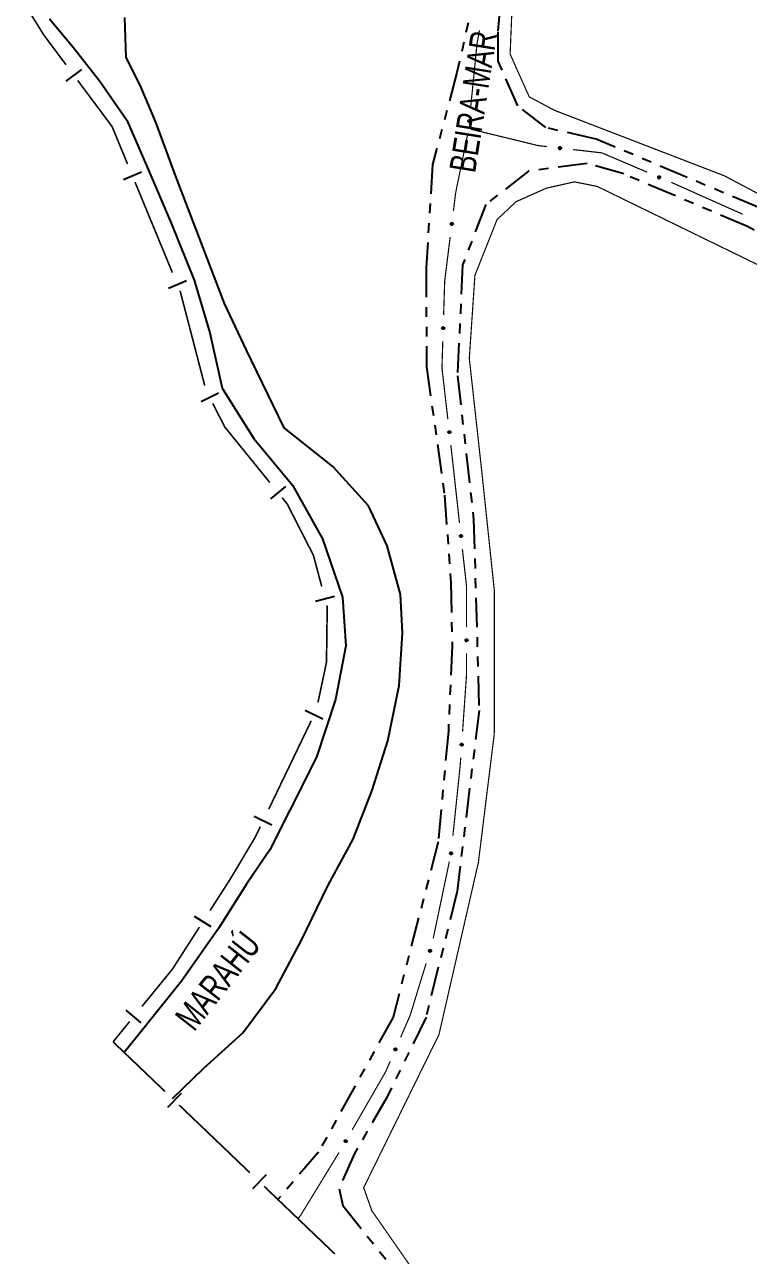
# Model space of a CAD drawing. Extents: x 210853 to 212686, y 4878863 to 4882037.
# Drawn here: x 211680.7 to 211791.6, y 4881638.9 to 4881827.3 of the extents above; entities that cross this region are included whole.
import ezdxf

# ---------------------------------------------------------------- set-up
doc = ezdxf.new("R2010")
doc.units = 0
doc.header["$LTSCALE"] = 1.5
doc.header["$MEASUREMENT"] = 0
for name, pattern in [('TRACO_00', [10, -10]), ('TRACO_12', [2.5, 2, -0.5]), ('TRACO_25', [8, 3, -1, 1, -1, 1, -1])]:
    doc.linetypes.add(name, pattern=pattern)
for name, color, linetype in [('HD-CURSO-PERENE', 170, 'CONTINUOUS'), ('HD-PRAIA', 251, 'CONTINUOUS'), ('HD-TXT-PRAIA', 7, 'CONTINUOUS'), ('LM-LIM-SETORES-BAIRROS', 250, 'CONTINUOUS'), ('RU-QUADRA', 210, 'CONTINUOUS'), ('SV-EIXO-ROD-ESTR', 7, 'CONTINUOUS'), ('SV-EIXO-RUA-N-PAV', 6, 'CONTINUOUS'), ('SV-EST-M-N-PAV', 20, 'CONTINUOUS'), ('SV-RUA-NAO-PAV', 7, 'CONTINUOUS'), ('SV-TXT-EST-M-N-PAV', 7, 'CONTINUOUS')]:
    doc.layers.add(name, color=color, linetype=linetype)
doc.styles.add('ARIAL', font='ARIAL.SHX')

msp = doc.modelspace()

# ---------------------------------------------------------------- linework, layer by layer
at = {"layer": 'HD-CURSO-PERENE', "linetype": 'Continuous'}
msp.add_polyline3d([(211684.503369, 4881828.164741, 2.207278), (211688.104686, 4881823.809372, 2.207278), (211692.211488, 4881818.592821, 2.207278), (211696.351283, 4881812.625815, 2.207278), (211699.486004, 4881805.332244, 2.207278), (211703.118852, 4881796.852787, 2.207278), (211706.671644, 4881788.150243, 2.207278), (211709.064185, 4881780.098889, 2.207278), (211710.946791, 4881771.609332, 2.207278), (211715.797143, 4881763.901817, 2.207278), (211721.734969, 4881756.744296, 2.207278), (211726.324127, 4881748.54293, 2.207278), (211729.396499, 4881739.601432, 2.207278), (211729.903027, 4881732.167825, 2.207278), (211728.291941, 4881723.957796, 2.207278), (211725.417339, 4881715.151804, 2.207278), (211721.332512, 4881706.998141, 2.207278), (211718.269741, 4881700.92036, 2.207278), (211714.65151, 4881695.704899, 2.207278), (211710.3718, 4881688.880153, 2.207278), (211704.740026, 4881680.861698, 2.207278), (211698.951456, 4881673.646501, 2.207278), (211695.944992, 4881669.925023, 2.207278)], dxfattribs=at)
at = {"layer": 'HD-PRAIA', "linetype": 'TRACO_00'}
for points in [[(211684.503369, 4881828.164741, 2.207278), (211688.104686, 4881823.809372, 2.207278), (211692.211488, 4881818.592821, 2.207278), (211696.351283, 4881812.625815, 2.207278), (211699.486004, 4881805.332244, 2.207278), (211703.118852, 4881796.852787, 2.207278), (211706.671644, 4881788.150243, 2.207278), (211709.064185, 4881780.098889, 2.207278), (211710.946791, 4881771.609332, 2.207278), (211715.797143, 4881763.901817, 2.207278), (211721.734969, 4881756.744296, 2.207278), (211726.324127, 4881748.54293, 2.207278), (211729.396499, 4881739.601432, 2.207278), (211729.903027, 4881732.167825, 2.207278), (211728.291941, 4881723.957796, 2.207278), (211725.417339, 4881715.151804, 2.207278), (211721.332512, 4881706.998141, 2.207278), (211718.269741, 4881700.92036, 2.207278), (211714.65151, 4881695.704899, 2.207278), (211710.3718, 4881688.880153, 2.207278), (211704.740026, 4881680.861698, 2.207278), (211698.951456, 4881673.646501, 2.207278), (211695.944992, 4881669.925023, 2.207278)], [(211703.322736, 4881662.8729, 3.577728), (211708.162537, 4881667.513961, 3.577728), (211714.1358, 4881672.950652, 3.577728), (211719.164563, 4881679.73334, 3.577728), (211723.081917, 4881687.116126, 3.577728), (211727.120166, 4881695.420791, 3.527893), (211731.031859, 4881702.553804, 3.527893), (211733.939286, 4881710.079654, 3.478059), (211736.324091, 4881717.652198, 3.478059), (211738.040787, 4881726.109722, 3.303638), (211738.572891, 4881734.144416, 3.154134), (211738.256717, 4881740.049288, 3.154134), (211736.225399, 4881747.492648, 3.079382), (211733.363353, 4881753.580481, 3.079382), (211727.899798, 4881759.60264, 3.079382), (211720.42223, 4881765.549517, 3.079382), (211714.67675, 4881777.436716, 3.079382), (211711.30871, 4881784.569036, 3.079382), (211707.742551, 4881793.880675, 3.079382), (211703.780151, 4881804.182915, 3.029548), (211700.808351, 4881812.305834, 2.929879), (211698.39758, 4881817.977054, 2.929879), (211696.251591, 4881822.211834, 2.929879), (211696.053471, 4881828.353554, 2.929879)]]:
    msp.add_polyline3d(points, dxfattribs=at)
at = {"layer": 'LM-LIM-SETORES-BAIRROS', "const_width": 0.25}
for points in [[(211683.622525, 4881825.677589), (211680.811078, 4881830.175904)], [(211684.038332, 4881825.120231), (211683.622525, 4881825.677589)], [(211687.028144, 4881821.11261), (211684.038332, 4881825.120231)], [(211694.086935, 4881811.650826), (211688.822031, 4881818.708038)], [(211694.1615, 4881811.470364), (211694.086935, 4881811.650826)], [(211696.452739, 4881805.925076), (211694.1615, 4881811.470364)], [(211703.326459, 4881789.289212), (211697.598359, 4881803.152432)], [(211704.551345, 4881786.324727), (211704.472079, 4881786.516568)], [(211704.750907, 4881785.557839), (211704.551345, 4881786.324727)], [(211708.276612, 4881772.00906), (211704.750907, 4881785.557839)], [(211711.34208, 4881765.674215), (211709.501729, 4881769.284133)], [(211711.939382, 4881764.938005), (211711.34208, 4881765.674215)], [(211718.239791, 4881757.172385), (211711.939382, 4881764.938005)], [(211720.915902, 4881753.873923), (211720.129914, 4881754.842699)], [(211721.258113, 4881753.203759), (211720.915902, 4881753.873923)], [(211724.923548, 4881746.025615), (211721.258113, 4881753.203759)], [(211725.166586, 4881745.117421), (211724.923548, 4881746.025615)], [(211726.200623, 4881741.253386), (211725.166586, 4881745.117421)], [(211726.927371, 4881729.661058), (211727.028721, 4881737.36365)], [(211727.038695, 4881738.121645), (211726.976152, 4881738.35536)], [(211727.028721, 4881737.36365), (211727.038695, 4881738.121645)], [(211726.865796, 4881729.370775), (211726.927371, 4881729.661058)], [(211725.620771, 4881723.50137), (211726.865796, 4881729.370775)], [(211718.088155, 4881707.188946), (211724.594225, 4881720.704532)], [(211716.017667, 4881702.887753), (211716.786941, 4881704.485829)], [(211712.232668, 4881696.542313), (211715.901683, 4881702.69331)], [(211715.901683, 4881702.69331), (211716.017667, 4881702.887753)], [(211709.076804, 4881691.631001), (211711.779738, 4881695.837442)], [(211711.779738, 4881695.837442), (211712.232668, 4881696.542313)], [(211703.326787, 4881682.682536), (211707.455044, 4881689.107136)], [(211698.66876, 4881676.979719), (211703.096916, 4881682.401106)], [(211703.096916, 4881682.401106), (211703.326787, 4881682.682536)], [(211694.238703, 4881671.556004), (211696.770979, 4881674.656267)], [(211694.95941, 4881670.867106), (211694.238703, 4881671.556004)], [(211702.188201, 4881663.957361), (211694.95941, 4881670.867106)], [(211715.200026, 4881651.51982), (211704.356839, 4881661.884438)], [(211728.21185, 4881639.08228), (211717.368663, 4881649.446897)]]:
    msp.add_lwpolyline(points, dxfattribs=at)
at = {"layer": 'LM-LIM-SETORES-BAIRROS'}
for points in [[(211689.426355, 4881820.406506), (211687.021783, 4881818.612618)], [(211698.602808, 4881804.649457), (211695.830164, 4881803.503837)], [(211705.476528, 4881788.013592), (211702.703884, 4881786.867972)], [(211710.383901, 4881770.85632), (211707.711183, 4881769.493758)], [(211720.664716, 4881756.564322), (211718.33503, 4881754.674199)], [(211728.166655, 4881739.709133), (211725.268629, 4881738.933605)], [(211726.379522, 4881720.954964), (211723.676404, 4881722.256178)], [(211718.572238, 4881704.736261), (211715.869121, 4881706.037475)], [(211709.257563, 4881689.137544), (211706.733698, 4881690.759305)], [(211698.565299, 4881674.48186), (211696.241847, 4881676.379641)], [(211704.670421, 4881663.659731), (211702.597498, 4881661.491094)], [(211717.682246, 4881651.22219), (211715.609322, 4881649.053553)]]:
    msp.add_lwpolyline(points, dxfattribs=at)
at = {"layer": 'RU-QUADRA', "linetype": 'TRACO_12', "const_width": 0.18, "flags": 128}
for points in [[(211938.040447, 4881616.841985), (211909.101371, 4881644.892549), (211896.298201, 4881661.302905), (211887.105166, 4881677.056229), (211855.795304, 4881743.918492), (211840.766985, 4881770.250646), (211829.042547, 4881782.413093), (211796.56134, 4881799.518787), (211787.859163, 4881804.118277), (211761.860916, 4881814.131941), (211757.982634, 4881816.19453), (211755.055815, 4881822.733661), (211755.337559, 4881829.649504), (211757.583675, 4881836.095755), (211763.075715, 4881844.567215), (211775.288366, 4881855.091444), (211804.913705, 4881880.424348), (211812.000153, 4881884.236307), (211824.112036, 4881885.859577), (211845.957851, 4881886.69156), (211868.894857, 4881883.853992), (211898.925783, 4881887.164488), (211958.538325, 4881901.314248), (211972.095915, 4881904.953767), (211989.691742, 4881909.176004), (211992.26994, 4881909.86503), (211996.289828, 4881910.929118), (211999.895903, 4881912.052322), (212003.501979, 4881912.879946), (212005.334575, 4881913.471106), (212007.403635, 4881914.062266), (212013.298885, 4881913.355358), (212024.140872, 4881915.950444), (212029.571646, 4881917.771086), (212037.499362, 4881919.898034), (212045.807998, 4881920.913495), (212053.749957, 4881921.983536), (212061.488613, 4881924.301042), (212070.563712, 4881926.120431), (212077.683885, 4881928.322658), (212080.735696, 4881929.919618), (212091.116892, 4881932.382088), (212099.871197, 4881936.966559), (212107.388792, 4881940.695444), (212113.680447, 4881943.198387), (212117.979208, 4881944.964322), (212124.416353, 4881944.864802), (212131.653379, 4881944.936138), (212143.358886, 4881944.833052), (212151.194314, 4881944.804189), (212159.379842, 4881944.617676), (212167.996692, 4881944.497136), (212178.323015, 4881945.238411), (212185.411437, 4881947.207371), (212196.45175, 4881951.257971), (212205.598484, 4881954.594343), (212213.02612, 4881959.832053), (212219.333807, 4881966.657159), (212222.929978, 4881973.84435), (212223.921172, 4881980.5812), (212223.655309, 4881986.066064), (212227.91974, 4881986.079402), (212234.069042, 4881983.585455), (212244.556935, 4881982.310761), (212250.825132, 4881982.194496), (212257.429529, 4881983.867298), (212265.120265, 4881985.882759), (212271.566442, 4881988.59768), (212277.914707, 4881990.905975), (212284.11828, 4881993.104514), (212290.172599, 4881993.791839), (212298.602956, 4881993.599746), (212305.391618, 4881993.445061), (212309.565581, 4881993.349954), (212317.717767, 4881992.253271), (212327.037966, 4881990.878771), (212335.390158, 4881990.612964), (212344.038101, 4881989.846575), (212354.244637, 4881989.846585), (212362.996925, 4881990.519828), (212369.704986, 4881990.855231), (212380.805092, 4881991.864331), (212387.278759, 4881992.54577), (212395.364504, 4881994.2303), (212403.648517, 4881995.555742), (212409.209712, 4881996.229827), (212414.234016, 4881997.234687), (212419.55734, 4881997.900103), (212425.514085, 4881998.892894), (212431.629303, 4881999.232628), (212439.515391, 4882001.289868), (212446.180024, 4882002.983756), (212454.613044, 4882004.415229), (212460.751302, 4882006.838383), (212466.495553, 4882008.026347), (212473.998055, 4882009.864243), (212480.225483, 4882011.394711), (212490.814665, 4882013.903973), (212491.936761, 4882008.063335), (212416.43767, 4881978.346072), (212323.307734, 4881941.758416), (212254.60891, 4881915.359829), (212185.145907, 4881886.129782), (212171.999832, 4881877.482863), (212151.666385, 4881862.777175), (212115.521942, 4881828.839499), (212052.713438, 4881768.919899), (212019.216186, 4881731.54824), (212008.048862, 4881712.035512), (211999.94218, 4881680.857631), (211996.245964, 4881654.552287), (211993.203097, 4881600.817897), (211992.748435, 4881574.13881)], [(211993.595317, 4881362.850405), (211993.20969, 4881390.443451), (211992.318228, 4881515.446825), (211992.021992, 4881552.014118), (211990.335073, 4881555.901034), (211917.849797, 4881620.552755), (211905.908396, 4881632.870849), (211888.168803, 4881656.969919), (211853.792007, 4881725.021629), (211838.879896, 4881754.274979), (211824.777307, 4881771.814509), (211807.39159, 4881783.4812), (211768.397056, 4881802.487556), (211764.903734, 4881803.187932), (211760.590833, 4881802.215605), (211755.955783, 4881800.147923), (211753.056957, 4881797.414236), (211749.663849, 4881788.89495), (211748.800435, 4881776.169663), (211750.708662, 4881758.883001), (211752.643088, 4881740.546158), (211752.62195, 4881718.655296), (211750.191037, 4881699.009959), (211744.154589, 4881672.666493), (211732.623528, 4881649.238605), (211733.868601, 4881645.711618), (211758.104763, 4881610.897926), (211808.05624, 4881520.495041), (211878.37206, 4881394.317101), (211881.952836, 4881387.996766), (211896.524163, 4881362.853875), (211925.657586, 4881312.584022), (211994.345879, 4881189.473295), (211996.019624, 4881189.382268), (211994.98566, 4881263.366221), (211994.00257, 4881333.709914)]]:
    msp.add_lwpolyline(points, close=True, dxfattribs=at)
at = {"layer": 'SV-EIXO-ROD-ESTR', "const_width": 0.18}
for points in [[(211750.367847, 4881826.399266), (211749.99518, 4881824.434293)], [(211749.981172, 4881824.360431), (211749.003802, 4881814.483851)], [(211749.99518, 4881824.434293), (211749.981172, 4881824.360431)], [(211748.560967, 4881810.510731), (211746.74609, 4881801.695617)], [(211746.704576, 4881801.493976), (211746.361526, 4881798.720986)], [(211746.74609, 4881801.695617), (211746.704576, 4881801.493976)], [(211745.870424, 4881794.751248), (211745.133772, 4881788.796641)], [(211745.031421, 4881787.969304), (211744.868354, 4881782.805522)], [(211745.133772, 4881788.796641), (211745.031421, 4881787.969304)], [(211744.742101, 4881778.807515), (211744.615848, 4881774.809508)], [(211744.615848, 4881774.809508), (211744.613132, 4881774.723491)], [(211744.613132, 4881774.723491), (211745.51683, 4881766.861317)], [(211745.973593, 4881762.887482), (211746.007428, 4881762.593115)], [(211746.007428, 4881762.593115), (211747.299885, 4881750.961003)], [(211747.741611, 4881746.985468), (211748.293768, 4881742.016049)], [(211748.293768, 4881742.016049), (211748.377731, 4881741.260386)], [(211748.377731, 4881741.260386), (211748.377731, 4881735.020699)], [(211748.377731, 4881731.020699), (211748.377731, 4881728.020699)], [(211748.377731, 4881727.735714), (211747.769169, 4881719.041973)], [(211748.377731, 4881728.020699), (211748.377731, 4881727.735714)], [(211747.489853, 4881715.051737), (211747.420024, 4881714.054178)], [(211747.401724, 4881713.792753), (211746.289208, 4881703.112605)], [(211747.420024, 4881714.054178), (211747.401724, 4881713.792753)], [(211745.74431, 4881699.154571), (211743.278104, 4881687.410729)], [(211742.18739, 4881683.565497), (211739.834703, 4881675.919265)], [(211739.733096, 4881675.589041), (211738.273976, 4881672.238471)], [(211739.834703, 4881675.919265), (211739.733096, 4881675.589041)], [(211736.277642, 4881667.654297), (211735.968496, 4881666.944406)], [(211736.676909, 4881668.571132), (211736.277642, 4881667.654297)], [(211735.968496, 4881666.944406), (211730.861485, 4881658.085304)], [(211728.851748, 4881654.627021), (211723.115798, 4881645.24092)], [(211723.001543, 4881645.053957), (211722.549698, 4881644.49453)], [(211723.115798, 4881645.24092), (211723.001543, 4881645.053957)]]:
    msp.add_lwpolyline(points, dxfattribs=at)
at = {"layer": 'SV-EIXO-ROD-ESTR'}
for points in [[(211748.930542, 4881812.625715), (211748.962084, 4881812.588337), (211748.98155, 4881812.549762), (211748.988526, 4881812.512916), (211748.9862, 4881812.478749), (211748.979883, 4881812.444063), (211748.965799, 4881812.410496), (211748.941915, 4881812.376704), (211748.904642, 4881812.3448), (211748.863816, 4881812.327456), (211748.828058, 4881812.318685), (211748.792291, 4881812.319059), (211748.758698, 4881812.325759), (211748.724315, 4881812.341542), (211748.690306, 4881812.36608), (211748.659132, 4881812.404336), (211748.640307, 4881812.442285), (211748.634496, 4881812.478101), (211748.6351, 4881812.514056), (211748.641973, 4881812.549391), (211748.655988, 4881812.582261), (211748.680756, 4881812.616458), (211748.718922, 4881812.646726), (211748.756557, 4881812.665934), (211748.792282, 4881812.672246), (211748.827667, 4881812.670855), (211748.862534, 4881812.664942), (211748.896865, 4881812.65219), (211748.930542, 4881812.625715)], [(211746.242863, 4881796.865195), (211746.273482, 4881796.827057), (211746.291999, 4881796.788018), (211746.298072, 4881796.751013), (211746.294911, 4881796.716913), (211746.287749, 4881796.682391), (211746.272848, 4881796.649179), (211746.248145, 4881796.615981), (211746.210104, 4881796.584997), (211746.168865, 4881796.568657), (211746.132904, 4881796.560762), (211746.097157, 4881796.56201), (211746.063737, 4881796.56953), (211746.029751, 4881796.586149), (211745.996352, 4881796.611511), (211745.966122, 4881796.650518), (211745.948231, 4881796.688915), (211745.943297, 4881796.724863), (211745.94478, 4881796.760792), (211745.952515, 4881796.795949), (211745.967329, 4881796.828466), (211745.992926, 4881796.862047), (211746.03182, 4881796.891374), (211746.069913, 4881796.909655), (211746.105782, 4881796.915093), (211746.141122, 4881796.912837), (211746.175835, 4881796.906074), (211746.209844, 4881796.892485), (211746.242863, 4881796.865195)], [(211744.919788, 4881780.946653), (211744.953765, 4881780.911473), (211744.975772, 4881780.87429), (211744.985201, 4881780.837994), (211744.98517, 4881780.803748), (211744.981192, 4881780.768716), (211744.96939, 4881780.734281), (211744.947824, 4881780.698964), (211744.912773, 4881780.664634), (211744.873201, 4881780.644593), (211744.838111, 4881780.633445), (211744.8024, 4881780.631421), (211744.768433, 4881780.635855), (211744.73307, 4881780.649298), (211744.697493, 4881780.671502), (211744.663825, 4881780.707583), (211744.642499, 4881780.744184), (211744.634301, 4881780.77953), (211744.632494, 4881780.815445), (211744.636983, 4881780.851161), (211744.648764, 4881780.884896), (211744.671184, 4881780.920677), (211744.707236, 4881780.953435), (211744.743499, 4881780.975121), (211744.778721, 4881780.983814), (211744.814119, 4881780.984797), (211744.849304, 4881780.981235), (211744.884413, 4881780.970811), (211744.919788, 4881780.946653)], [(211745.838165, 4881765.02971), (211745.876898, 4881764.999848), (211745.904081, 4881764.966262), (211745.918691, 4881764.931724), (211745.923642, 4881764.897838), (211745.924804, 4881764.8626), (211745.918137, 4881764.826815), (211745.901939, 4881764.788736), (211745.872256, 4881764.749671), (211745.83602, 4881764.724086), (211745.802926, 4881764.707952), (211745.767889, 4881764.700754), (211745.733638, 4881764.700199), (211745.696695, 4881764.708354), (211745.658266, 4881764.725145), (211745.619707, 4881764.755944), (211745.593284, 4881764.789053), (211745.58003, 4881764.82283), (211745.573017, 4881764.8581), (211745.572262, 4881764.894089), (211745.579009, 4881764.929179), (211745.595986, 4881764.967841), (211745.626888, 4881765.005496), (211745.659609, 4881765.032227), (211745.693192, 4881765.045952), (211745.728071, 4881765.052075), (211745.7634, 4881765.053669), (211745.799651, 4881765.048465), (211745.838165, 4881765.02971)], [(211747.614288, 4881749.128193), (211747.652908, 4881749.098185), (211747.679964, 4881749.064496), (211747.694443, 4881749.029904), (211747.699266, 4881748.995999), (211747.700294, 4881748.960757), (211747.693492, 4881748.924997), (211747.67715, 4881748.88698), (211747.647319, 4881748.848027), (211747.610987, 4881748.82258), (211747.577833, 4881748.80657), (211747.542768, 4881748.799505), (211747.508516, 4881748.79908), (211747.471604, 4881748.807374), (211747.433239, 4881748.824311), (211747.394797, 4881748.855255), (211747.368499, 4881748.888464), (211747.355373, 4881748.922291), (211747.348493, 4881748.957588), (211747.347874, 4881748.993579), (211747.354754, 4881749.028644), (211747.371877, 4881749.067241), (211747.402921, 4881749.104778), (211747.435744, 4881749.131386), (211747.469378, 4881749.144983), (211747.50428, 4881749.150974), (211747.539614, 4881749.152435), (211747.575846, 4881749.147094), (211747.614288, 4881749.128193)], [(211748.487812, 4881733.16438), (211748.522882, 4881733.13029), (211748.546052, 4881733.09382), (211748.556622, 4881733.05784), (211748.557672, 4881733.02361), (211748.554802, 4881732.98847), (211748.544092, 4881732.95368), (211748.523652, 4881732.9177), (211748.489702, 4881732.88228), (211748.450782, 4881732.861), (211748.416062, 4881732.84875), (211748.380432, 4881732.8456), (211748.346342, 4881732.84896), (211748.310572, 4881732.86128), (211748.274312, 4881732.88235), (211748.239522, 4881732.91735), (211748.217052, 4881732.95326), (211748.207742, 4881732.98833), (211748.204802, 4881733.02417), (211748.208162, 4881733.06001), (211748.218872, 4881733.0941), (211748.240152, 4881733.13057), (211748.275152, 4881733.16445), (211748.310712, 4881733.18727), (211748.345642, 4881733.19707), (211748.380992, 4881733.19917), (211748.416272, 4881733.19672), (211748.451692, 4881733.18741), (211748.487812, 4881733.16438)], [(211747.749356, 4881717.182498), (211747.78196, 4881717.146042), (211747.802527, 4881717.108043), (211747.810558, 4881717.071413), (211747.809216, 4881717.037193), (211747.803899, 4881717.00234), (211747.790786, 4881716.968382), (211747.767883, 4881716.933917), (211747.731542, 4881716.900955), (211747.691232, 4881716.882444), (211747.655741, 4881716.872649), (211747.619978, 4881716.871994), (211747.586206, 4881716.877727), (211747.551383, 4881716.892514), (211747.516683, 4881716.916065), (211747.484422, 4881716.953409), (211747.464514, 4881716.9908), (211747.457676, 4881717.026435), (211747.457246, 4881717.062393), (211747.4631, 4881717.09791), (211747.476165, 4881717.131169), (211747.49994, 4881717.166064), (211747.53722, 4881717.197418), (211747.574287, 4881717.217699), (211747.609816, 4881717.225036), (211747.645226, 4881717.224662), (211747.680249, 4881717.219755), (211747.714932, 4881717.207994), (211747.749356, 4881717.182498)], [(211746.144687, 4881700.525501), (211746.172003, 4881700.484931), (211746.187183, 4881700.444478), (211746.190133, 4881700.407094), (211746.184125, 4881700.373379), (211746.174095, 4881700.339579), (211746.156463, 4881700.307732), (211746.129065, 4881700.276721), (211746.088561, 4881700.249035), (211746.046098, 4881700.236208), (211746.009602, 4881700.231355), (211745.974085, 4881700.235594), (211745.941413, 4881700.245889), (211745.908938, 4881700.265297), (211745.877783, 4881700.293369), (211745.850929, 4881700.334772), (211745.836318, 4881700.374534), (211745.834415, 4881700.410768), (211745.838903, 4881700.446448), (211745.849557, 4881700.480832), (211745.867044, 4881700.511993), (211745.895365, 4881700.543311), (211745.936581, 4881700.569275), (211745.976072, 4881700.5843), (211746.012271, 4881700.586712), (211746.047297, 4881700.581502), (211746.081321, 4881700.571853), (211746.114071, 4881700.555463), (211746.144687, 4881700.525501)], [(211742.923028, 4881685.582009), (211742.946522, 4881685.539113), (211742.957942, 4881685.497442), (211742.957464, 4881685.459944), (211742.948401, 4881685.426919), (211742.935323, 4881685.394177), (211742.914856, 4881685.364075), (211742.884738, 4881685.335697), (211742.841873, 4881685.311828), (211742.798416, 4881685.302935), (211742.761629, 4881685.301437), (211742.726648, 4881685.308905), (211742.695054, 4881685.322142), (211742.664489, 4881685.344436), (211742.636029, 4881685.375238), (211742.61307, 4881685.418922), (211742.602154, 4881685.459852), (211742.60357, 4881685.496109), (211742.6113, 4881685.531228), (211742.625051, 4881685.564495), (211742.645313, 4881685.593928), (211742.676377, 4881685.622527), (211742.719793, 4881685.644616), (211742.760492, 4881685.655969), (211742.796759, 4881685.655064), (211742.831163, 4881685.646675), (211742.864163, 4881685.633958), (211742.895279, 4881685.614643), (211742.923028, 4881685.582009)], [(211737.633735, 4881670.492581), (211737.652278, 4881670.447324), (211737.658959, 4881670.404636), (211737.654285, 4881670.367428), (211737.64158, 4881670.335625), (211737.624919, 4881670.304554), (211737.601209, 4881670.276933), (211737.568103, 4881670.252106), (211737.522835, 4881670.233187), (211737.478655, 4881670.229216), (211737.441932, 4881670.231848), (211737.408007, 4881670.243186), (211737.378094, 4881670.259877), (211737.350218, 4881670.285454), (211737.325386, 4881670.319249), (211737.307463, 4881670.365229), (211737.3012, 4881670.407124), (211737.306666, 4881670.442995), (211737.318281, 4881670.477028), (211737.335671, 4881670.508546), (211737.359101, 4881670.535525), (211737.393173, 4881670.560465), (211737.438789, 4881670.577553), (211737.480503, 4881670.584277), (211737.516441, 4881670.579316), (211737.549689, 4881670.567127), (211737.581057, 4881670.550795), (211737.609814, 4881670.528117), (211737.633735, 4881670.492581)], [(211730.029755, 4881656.422094), (211730.043112, 4881656.375045), (211730.044972, 4881656.331878), (211730.03616, 4881656.295427), (211730.019974, 4881656.265247), (211729.999938, 4881656.236237), (211729.973284, 4881656.211445), (211729.937606, 4881656.190482), (211729.890504, 4881656.176752), (211729.846157, 4881656.177753), (211729.809959, 4881656.184481), (211729.777518, 4881656.199546), (211729.749662, 4881656.219483), (211729.724825, 4881656.248021), (211729.703934, 4881656.284384), (211729.691274, 4881656.332082), (211729.689741, 4881656.374415), (211729.69919, 4881656.409447), (211729.714543, 4881656.441966), (211729.735353, 4881656.471338), (211729.761657, 4881656.495523), (211729.798308, 4881656.516491), (211729.845551, 4881656.528363), (211729.887755, 4881656.530374), (211729.922911, 4881656.521419), (211729.954586, 4881656.505584), (211729.983927, 4881656.485841), (211730.009964, 4881656.460086), (211730.029755, 4881656.422094)]]:
    msp.add_lwpolyline(points, close=True, dxfattribs=at)
for points in [[(211748.641973, 4881812.549391), (211748.640307, 4881812.442285)], [(211748.649186, 4881812.561444), (211748.649865, 4881812.429743)], [(211748.655988, 4881812.582261), (211748.659132, 4881812.404336)], [(211748.670198, 4881812.593645), (211748.675021, 4881812.392974)], [(211748.680756, 4881812.616458), (211748.690306, 4881812.36608)], [(211748.700983, 4881812.62762), (211748.707101, 4881812.356891)], [(211748.718922, 4881812.646726), (211748.724315, 4881812.341542)], [(211748.736529, 4881812.654269), (211748.740928, 4881812.338461)], [(211748.756557, 4881812.665934), (211748.758698, 4881812.325759)], [(211748.773312, 4881812.665712), (211748.775293, 4881812.325462)], [(211748.792282, 4881812.672246), (211748.792291, 4881812.319059)], [(211748.809289, 4881812.669008), (211748.807748, 4881812.320879)], [(211748.827667, 4881812.670855), (211748.828058, 4881812.318685)], [(211748.845818, 4881812.664022), (211748.848201, 4881812.327845)], [(211748.862534, 4881812.664942), (211748.863816, 4881812.327456)], [(211748.879093, 4881812.653873), (211748.885119, 4881812.340646)], [(211748.896865, 4881812.65219), (211748.904642, 4881812.3448)], [(211748.911831, 4881812.638293), (211748.921754, 4881812.364444)], [(211748.930542, 4881812.625715), (211748.941915, 4881812.376704)], [(211748.946896, 4881812.604656), (211748.954166, 4881812.401001)], [(211748.962084, 4881812.588337), (211748.965799, 4881812.410496)], [(211748.973276, 4881812.566395), (211748.972731, 4881812.436186)], [(211748.98155, 4881812.549762), (211748.979883, 4881812.444063)], [(211745.952515, 4881796.795949), (211745.948231, 4881796.688915)], [(211745.96002, 4881796.807822), (211745.957479, 4881796.676144)], [(211745.967329, 4881796.828466), (211745.966122, 4881796.650518)], [(211745.981812, 4881796.839499), (211745.981729, 4881796.638771)], [(211745.992926, 4881796.862047), (211745.996352, 4881796.611511)], [(211746.01342, 4881796.872712), (211746.012917, 4881796.601914)], [(211746.03182, 4881796.891374), (211746.029751, 4881796.586149)], [(211746.049606, 4881796.898484), (211746.046283, 4881796.582662)], [(211746.069913, 4881796.909655), (211746.063737, 4881796.56953)], [(211746.086658, 4881796.909024), (211746.08032, 4881796.568827)], [(211746.105782, 4881796.915093), (211746.097157, 4881796.56201)], [(211746.122705, 4881796.911439), (211746.112653, 4881796.563452)], [(211746.141122, 4881796.912837), (211746.132904, 4881796.560762)], [(211746.159101, 4881796.905562), (211746.153265, 4881796.569427)], [(211746.175835, 4881796.906074), (211746.168865, 4881796.568657)], [(211746.192118, 4881796.894603), (211746.190485, 4881796.581322)], [(211746.209844, 4881796.892485), (211746.210104, 4881796.584997)], [(211746.224465, 4881796.878227), (211746.22769, 4881796.604218)], [(211746.242863, 4881796.865195), (211746.248145, 4881796.615981)], [(211746.258697, 4881796.843743), (211746.260987, 4881796.639971)], [(211746.273482, 4881796.827057), (211746.272848, 4881796.649179)], [(211746.284134, 4881796.804849), (211746.280406, 4881796.674692)], [(211746.291999, 4881796.788018), (211746.287749, 4881796.682391)], [(211744.636983, 4881780.851161), (211744.642499, 4881780.744184)], [(211744.643372, 4881780.863671), (211744.652875, 4881780.732312)], [(211744.648764, 4881780.884896), (211744.663825, 4881780.707583)], [(211744.662178, 4881780.897207), (211744.680439, 4881780.697311)], [(211744.671184, 4881780.920677), (211744.697493, 4881780.671502)], [(211744.690618, 4881780.93317), (211744.714866, 4881780.663459)], [(211744.707236, 4881780.953435), (211744.73307, 4881780.649298)], [(211744.724298, 4881780.962141), (211744.749852, 4881780.647337)], [(211744.743499, 4881780.975121), (211744.768433, 4881780.635855)], [(211744.760231, 4881780.976023), (211744.78501, 4881780.63667)], [(211744.778721, 4881780.983814), (211744.8024, 4881780.631421)], [(211744.795907, 4881780.981722), (211744.817699, 4881780.634273)], [(211744.814119, 4881780.984797), (211744.838111, 4881780.633445)], [(211744.832687, 4881780.979196), (211744.857595, 4881780.643935)], [(211744.849304, 4881780.981235), (211744.873201, 4881780.644593)], [(211744.866568, 4881780.9713), (211744.893572, 4881780.659181)], [(211744.884413, 4881780.970811), (211744.912773, 4881780.664634)], [(211744.900277, 4881780.957949), (211744.92853, 4881780.685381)], [(211744.919788, 4881780.946653), (211744.947824, 4881780.698964)], [(211744.937517, 4881780.926738), (211744.958419, 4881780.724028)], [(211744.953765, 4881780.911473), (211744.96939, 4881780.734281)], [(211744.966401, 4881780.890331), (211744.974584, 4881780.760378)], [(211744.975772, 4881780.87429), (211744.981192, 4881780.768716)], [(211745.572262, 4881764.894089), (211745.593284, 4881764.789053)], [(211745.576763, 4881764.907395), (211745.605277, 4881764.778816)], [(211745.579009, 4881764.929179), (211745.619707, 4881764.755944)], [(211745.59049, 4881764.943311), (211745.63764, 4881764.748198)], [(211745.595986, 4881764.967841), (211745.658266, 4881764.725145)], [(211745.613395, 4881764.983028), (211745.676625, 4881764.719715)], [(211745.626888, 4881765.005496), (211745.696695, 4881764.708354)], [(211745.642501, 4881765.016591), (211745.713584, 4881764.708855)], [(211745.659609, 4881765.032227), (211745.733638, 4881764.700199)], [(211745.676033, 4881765.035554), (211745.749921, 4881764.703417)], [(211745.693192, 4881765.045952), (211745.767889, 4881764.700754)], [(211745.710499, 4881765.046383), (211745.782611, 4881764.705801)], [(211745.728071, 4881765.052075), (211745.802926, 4881764.707952)], [(211745.747256, 4881765.049234), (211745.820677, 4881764.721164)], [(211745.7634, 4881765.053669), (211745.83602, 4881764.724086)], [(211745.781925, 4881765.046352), (211745.854052, 4881764.741483)], [(211745.799651, 4881765.048465), (211745.872256, 4881764.749671)], [(211745.817217, 4881765.038047), (211745.884826, 4881764.77249)], [(211745.838165, 4881765.02971), (211745.901939, 4881764.788736)], [(211745.858602, 4881765.012587), (211745.908775, 4881764.815075)], [(211745.876898, 4881764.999848), (211745.918137, 4881764.826815)], [(211745.892476, 4881764.980769), (211745.919479, 4881764.85339)], [(211745.904081, 4881764.966262), (211745.924804, 4881764.8626)], [(211747.347874, 4881748.993579), (211747.368499, 4881748.888464)], [(211747.352425, 4881749.006868), (211747.380453, 4881748.878182)], [(211747.354754, 4881749.028644), (211747.394797, 4881748.855255)], [(211747.366288, 4881749.042732), (211747.4127, 4881748.847442)], [(211747.371877, 4881749.067241), (211747.433239, 4881748.824311)], [(211747.389343, 4881749.082362), (211747.451577, 4881748.818812)], [(211747.402921, 4881749.104778), (211747.471604, 4881748.807374)], [(211747.418576, 4881749.115815), (211747.488495, 4881748.807812)], [(211747.435744, 4881749.131386), (211747.508516, 4881748.79908)], [(211747.45218, 4881749.13465), (211747.52481, 4881748.802236)], [(211747.469378, 4881749.144983), (211747.542768, 4881748.799505)], [(211747.486687, 4881749.145349), (211747.557509, 4881748.804497)], [(211747.50428, 4881749.150974), (211747.577833, 4881748.80657)], [(211747.523454, 4881749.148061), (211747.595633, 4881748.819716)], [(211747.539614, 4881749.152435), (211747.610987, 4881748.82258)], [(211747.558112, 4881749.145048), (211747.629085, 4881748.839908)], [(211747.575846, 4881749.147094), (211747.647319, 4881748.848027)], [(211747.593373, 4881749.136609), (211747.659976, 4881748.870799)], [(211747.614288, 4881749.128193), (211747.67715, 4881748.88698)], [(211747.634661, 4881749.110993), (211747.684086, 4881748.913292)], [(211747.652908, 4881749.098185), (211747.693492, 4881748.924997)], [(211747.668414, 4881749.079047), (211747.694935, 4881748.951566)], [(211747.679964, 4881749.064496), (211747.700294, 4881748.960757)], [(211748.208162, 4881733.06001), (211748.217052, 4881732.95326)], [(211748.214152, 4881733.072715), (211748.227797, 4881732.941721)], [(211748.218872, 4881733.0941), (211748.239522, 4881732.91735)], [(211748.231891, 4881733.106828), (211748.256452, 4881732.907608)], [(211748.240152, 4881733.13057), (211748.274312, 4881732.88235)], [(211748.259181, 4881733.14367), (211748.29193, 4881732.874859)], [(211748.275152, 4881733.16445), (211748.310572, 4881732.86128)], [(211748.29193, 4881733.17369), (211748.327408, 4881732.859849)], [(211748.310712, 4881733.18727), (211748.346342, 4881732.84896)], [(211748.327408, 4881733.188699), (211748.362885, 4881732.850298)], [(211748.345642, 4881733.19707), (211748.380432, 4881732.8456)], [(211748.362885, 4881733.195522), (211748.395634, 4881732.848933)], [(211748.380992, 4881733.19917), (211748.416062, 4881732.84875)], [(211748.399727, 4881733.194157), (211748.435205, 4881732.859849)], [(211748.416272, 4881733.19672), (211748.450782, 4881732.861)], [(211748.43384, 4881733.187335), (211748.470682, 4881732.876224)], [(211748.451692, 4881733.18741), (211748.489702, 4881732.88228)], [(211748.467953, 4881733.175054), (211748.504795, 4881732.903514)], [(211748.487812, 4881733.16438), (211748.523652, 4881732.9177)], [(211748.50616, 4881733.145035), (211748.53345, 4881732.943085)], [(211748.522882, 4881733.13029), (211748.544092, 4881732.95368)], [(211748.536179, 4881733.109557), (211748.54846, 4881732.979927)], [(211748.546052, 4881733.09382), (211748.554802, 4881732.98847)], [(211747.4631, 4881717.09791), (211747.464514, 4881716.9908)], [(211747.469964, 4881717.110166), (211747.474428, 4881716.978539)], [(211747.476165, 4881717.131169), (211747.484422, 4881716.953409)], [(211747.490041, 4881717.142957), (211747.500631, 4881716.942508)], [(211747.49994, 4881717.166064), (211747.516683, 4881716.916065)], [(211747.519838, 4881717.177804), (211747.533735, 4881716.907362)], [(211747.53722, 4881717.197418), (211747.551383, 4881716.892514)], [(211747.554602, 4881717.205463), (211747.568078, 4881716.889912)], [(211747.574287, 4881717.217699), (211747.586206, 4881716.877727)], [(211747.591042, 4881717.217959), (211747.602802, 4881716.877906)], [(211747.609816, 4881717.225036), (211747.619978, 4881716.871994)], [(211747.626909, 4881717.222288), (211747.635376, 4881716.874258)], [(211747.645226, 4881717.224662), (211747.655741, 4881716.872649)], [(211747.663566, 4881717.218354), (211747.675612, 4881716.882384)], [(211747.680249, 4881717.219755), (211747.691232, 4881716.882444)], [(211747.697119, 4881717.209166), (211747.712147, 4881716.896241)], [(211747.714932, 4881717.207994), (211747.731542, 4881716.900955)], [(211747.730291, 4881717.194533), (211747.748082, 4881716.921083)], [(211747.749356, 4881717.182498), (211747.767883, 4881716.933917)], [(211747.766309, 4881717.161919), (211747.77943, 4881716.958557)], [(211747.78196, 4881717.146042), (211747.790786, 4881716.968382)], [(211747.793777, 4881717.124431), (211747.796976, 4881716.994261)], [(211747.802527, 4881717.108043), (211747.803899, 4881717.00234)], [(211745.849557, 4881700.480832), (211745.836318, 4881700.374534)], [(211745.858031, 4881700.492035), (211745.844463, 4881700.361032)], [(211745.867044, 4881700.511993), (211745.850929, 4881700.334772)], [(211745.882402, 4881700.521774), (211745.865496, 4881700.321758)], [(211745.895365, 4881700.543311), (211745.877783, 4881700.293369)], [(211745.916681, 4881700.552221), (211745.893486, 4881700.282418)], [(211745.936581, 4881700.569275), (211745.908938, 4881700.265297)], [(211745.9549, 4881700.574869), (211745.925121, 4881700.260437)], [(211745.976072, 4881700.5843), (211745.941413, 4881700.245889)], [(211745.992705, 4881700.582267), (211745.957878, 4881700.243798)], [(211746.012271, 4881700.586712), (211745.974085, 4881700.235594)], [(211746.028828, 4881700.581653), (211745.989647, 4881700.235732)], [(211746.047297, 4881700.581502), (211746.009602, 4881700.231355)], [(211746.064603, 4881700.572746), (211746.030617, 4881700.238283)], [(211746.081321, 4881700.571853), (211746.046098, 4881700.236208)], [(211746.096586, 4881700.559058), (211746.068703, 4881700.247016)], [(211746.114071, 4881700.555463), (211746.088561, 4881700.249035)], [(211746.127447, 4881700.540029), (211746.107696, 4881700.266714)], [(211746.144687, 4881700.525501), (211746.129065, 4881700.276721)], [(211746.158668, 4881700.502798), (211746.143872, 4881700.299551)], [(211746.172003, 4881700.484931), (211746.156463, 4881700.307732)], [(211746.180756, 4881700.461908), (211746.166133, 4881700.332522)], [(211746.187183, 4881700.444478), (211746.174095, 4881700.339579)], [(211742.625051, 4881685.564495), (211742.602154, 4881685.459852)], [(211742.634513, 4881685.574877), (211742.609031, 4881685.445663)], [(211742.645313, 4881685.593928), (211742.61307, 4881685.418922)], [(211742.6615, 4881685.602265), (211742.626387, 4881685.404631)], [(211742.676377, 4881685.622527), (211742.636029, 4881685.375238)], [(211742.698418, 4881685.629452), (211742.650665, 4881685.362897)], [(211742.719793, 4881685.644616), (211742.664489, 4881685.344436)], [(211742.738547, 4881685.648513), (211742.680159, 4881685.338118)], [(211742.760492, 4881685.655969), (211742.695054, 4881685.322142)], [(211742.77687, 4881685.652426), (211742.711259, 4881685.318555)], [(211742.796759, 4881685.655064), (211742.726648, 4881685.308905)], [(211742.812785, 4881685.648513), (211742.742158, 4881685.30762)], [(211742.831163, 4881685.646675), (211742.761629, 4881685.301437)], [(211742.847596, 4881685.636374), (211742.78319, 4881685.306416)], [(211742.864163, 4881685.633958), (211742.798416, 4881685.302935)], [(211742.878194, 4881685.619821), (211742.821914, 4881685.311633)], [(211742.895279, 4881685.614643), (211742.841873, 4881685.311828)], [(211742.907187, 4881685.598051), (211742.862544, 4881685.327684)], [(211742.923028, 4881685.582009), (211742.884738, 4881685.335697)], [(211742.934876, 4881685.558123), (211742.901569, 4881685.357079)], [(211742.946522, 4881685.539113), (211742.914856, 4881685.364075)], [(211742.953135, 4881685.515386), (211742.92675, 4881685.387877)], [(211742.957942, 4881685.497442), (211742.935323, 4881685.394177)], [(211737.335671, 4881670.508546), (211737.3012, 4881670.407124)], [(211737.346236, 4881670.517802), (211737.306445, 4881670.392254)], [(211737.359101, 4881670.535525), (211737.307463, 4881670.365229)], [(211737.37612, 4881670.541996), (211737.319096, 4881670.349537)], [(211737.393173, 4881670.560465), (211737.325386, 4881670.319249)], [(211737.41585, 4881670.564878), (211737.338548, 4881670.305347)], [(211737.438789, 4881670.577553), (211737.350218, 4881670.285454)], [(211737.457861, 4881670.579325), (211737.365082, 4881670.277421)], [(211737.480503, 4881670.584277), (211737.378094, 4881670.259877)], [(211737.496381, 4881670.578922), (211737.393796, 4881670.254499)], [(211737.516441, 4881670.579316), (211737.408007, 4881670.243186)], [(211737.531632, 4881670.571012), (211737.423276, 4881670.240172)], [(211737.549689, 4881670.567127), (211737.441932, 4881670.231848)], [(211737.564865, 4881670.555051), (211737.463914, 4881670.234381)], [(211737.581057, 4881670.550795), (211737.478655, 4881670.229216)], [(211737.593417, 4881670.535176), (211737.502979, 4881670.235228)], [(211737.609814, 4881670.528117), (211737.522835, 4881670.233187)], [(211737.61979, 4881670.510296), (211737.545151, 4881670.246629)], [(211737.633735, 4881670.492581), (211737.568103, 4881670.252106)], [(211737.642834, 4881670.467519), (211737.587223, 4881670.271468)], [(211737.652278, 4881670.447324), (211737.601209, 4881670.276933)], [(211737.656191, 4881670.423006), (211737.615694, 4881670.299254)], [(211737.658959, 4881670.404636), (211737.624919, 4881670.304554)], [(211729.735353, 4881656.471338), (211729.689741, 4881656.374415)], [(211729.761657, 4881656.495523), (211729.691274, 4881656.332082)], [(211729.746888, 4881656.479353), (211729.693288, 4881656.359051)], [(211729.779294, 4881656.500048), (211729.701076, 4881656.315186)], [(211729.798308, 4881656.516491), (211729.703934, 4881656.284384)], [(211729.821337, 4881656.518337), (211729.715457, 4881656.269095)], [(211729.845551, 4881656.528363), (211729.724825, 4881656.248021)], [(211729.864701, 4881656.527989), (211729.738697, 4881656.238373)], [(211729.887755, 4881656.530374), (211729.749662, 4881656.219483)], [(211729.902934, 4881656.523274), (211729.764663, 4881656.21238)], [(211729.922911, 4881656.521419), (211729.777518, 4881656.199546)], [(211729.937077, 4881656.511466), (211729.792353, 4881656.194842)], [(211729.954586, 4881656.505584), (211729.809959, 4881656.184481)], [(211729.968314, 4881656.491884), (211729.832088, 4881656.184536)], [(211729.983927, 4881656.485841), (211729.846157, 4881656.177753)], [(211729.994461, 4881656.468936), (211729.871002, 4881656.181004)], [(211730.009964, 4881656.460086), (211729.890504, 4881656.176752)], [(211730.017882, 4881656.44126), (211729.914185, 4881656.18761)], [(211730.029755, 4881656.422094), (211729.937606, 4881656.190482)], [(211730.035989, 4881656.396171), (211729.958773, 4881656.207581)], [(211730.043112, 4881656.375045), (211729.973284, 4881656.211445)], [(211730.044279, 4881656.350442), (211729.990177, 4881656.232003)], [(211730.044972, 4881656.331878), (211729.999938, 4881656.236237)]]:
    msp.add_lwpolyline(points, dxfattribs=at)
at = {"layer": 'SV-EIXO-RUA-N-PAV', "const_width": 0.18}
for points in [[(211749.005164, 4881811.254048), (211758.72184, 4881808.890532)], [(211758.72184, 4881808.890532), (211759.322955, 4881808.744315)], [(211759.322955, 4881808.744315), (211760.695379, 4881808.587467)], [(211764.66951, 4881808.13328), (211768.64364, 4881807.679093)], [(211768.64364, 4881807.679093), (211769.083028, 4881807.628878)], [(211769.083028, 4881807.628878), (211776.038661, 4881804.672734)], [(211779.719985, 4881803.108171), (211780.237396, 4881802.888272)], [(211780.237396, 4881802.888272), (211790.682751, 4881798.228036)]]:
    msp.add_lwpolyline(points, dxfattribs=at)
at = {"layer": 'SV-EIXO-RUA-N-PAV'}
for points in [[(211762.552192, 4881808.486056), (211762.590044, 4881808.517029), (211762.628909, 4881808.535908), (211762.665856, 4881808.542324), (211762.699984, 4881808.53948), (211762.734571, 4881808.532639), (211762.76792, 4881808.518048), (211762.801346, 4881808.493655), (211762.832683, 4881808.455902), (211762.849406, 4881808.414818), (211762.857634, 4881808.378931), (211762.856718, 4881808.343174), (211762.849509, 4881808.309686), (211762.833207, 4881808.275546), (211762.808156, 4881808.241913), (211762.769432, 4881808.211323), (211762.731203, 4881808.193075), (211762.695303, 4881808.187808), (211762.659361, 4881808.188956), (211762.624134, 4881808.196364), (211762.591481, 4881808.210875), (211762.557663, 4881808.236159), (211762.527976, 4881808.274779), (211762.509341, 4881808.312701), (211762.503571, 4881808.348518), (211762.505498, 4881808.383877), (211762.511938, 4881808.418651), (211762.52521, 4881808.452785), (211762.552192, 4881808.486056)], [(211777.790146, 4881804.047962), (211777.835238, 4881804.066904), (211777.877865, 4881804.073964), (211777.915113, 4881804.069618), (211777.947026, 4881804.057196), (211777.978244, 4881804.04081), (211778.006073, 4881804.017345), (211778.031192, 4881803.98446), (211778.050511, 4881803.939361), (211778.054872, 4881803.895218), (211778.052566, 4881803.858473), (211778.041529, 4881803.824449), (211778.025102, 4881803.79439), (211777.999773, 4881803.766288), (211777.966199, 4881803.741158), (211777.920379, 4881803.72283), (211777.878541, 4881803.716196), (211777.842624, 4881803.721345), (211777.808489, 4881803.732658), (211777.776819, 4881803.749768), (211777.749634, 4881803.772959), (211777.724393, 4881803.806809), (211777.706902, 4881803.852272), (211777.699809, 4881803.893925), (211777.704452, 4881803.929905), (211777.716346, 4881803.96326), (211777.7324, 4881803.994771), (211777.754823, 4881804.023728), (211777.790146, 4881804.047962)]]:
    msp.add_lwpolyline(points, close=True, dxfattribs=at)
for points in [[(211762.503571, 4881808.348518), (211762.856718, 4881808.343174)], [(211762.505498, 4881808.383877), (211762.857634, 4881808.378931)], [(211762.507067, 4881808.365474), (211762.855132, 4881808.358656)], [(211762.509341, 4881808.312701), (211762.849509, 4881808.309686)], [(211762.509817, 4881808.329451), (211762.850058, 4881808.326275)], [(211762.511938, 4881808.418651), (211762.849406, 4881808.414818)], [(211762.512606, 4881808.401923), (211762.84878, 4881808.399211)], [(211762.520701, 4881808.292498), (211762.83654, 4881808.292111)], [(211762.523258, 4881808.43504), (211762.83654, 4881808.436319)], [(211762.52521, 4881808.452785), (211762.832683, 4881808.455902)], [(211762.527976, 4881808.274779), (211762.833207, 4881808.275546)], [(211762.539332, 4881808.467538), (211762.813299, 4881808.47331)], [(211762.546808, 4881808.256553), (211762.817599, 4881808.258567)], [(211762.552192, 4881808.486056), (211762.801346, 4881808.493655)], [(211762.557663, 4881808.236159), (211762.808156, 4881808.241913)], [(211762.573496, 4881808.502089), (211762.777238, 4881808.506273)], [(211762.580313, 4881808.225256), (211762.781034, 4881808.227038)], [(211762.590044, 4881808.517029), (211762.76792, 4881808.518048)], [(211762.591481, 4881808.210875), (211762.769432, 4881808.211323)], [(211762.612153, 4881808.527886), (211762.742338, 4881808.525369)], [(211762.612191, 4881808.203758), (211762.743888, 4881808.202441)], [(211762.624134, 4881808.196364), (211762.731203, 4881808.193075)], [(211762.628909, 4881808.535908), (211762.734571, 4881808.532639)], [(211777.699809, 4881803.893925), (211778.025102, 4881803.79439)], [(211777.704452, 4881803.929905), (211778.041529, 4881803.824449)], [(211777.704961, 4881803.871328), (211778.007674, 4881803.781223)], [(211777.705024, 4881803.90985), (211778.030342, 4881803.810138)], [(211777.706902, 4881803.852272), (211777.999773, 4881803.766288)], [(211777.712621, 4881803.94517), (211778.044407, 4881803.839744)], [(211777.716346, 4881803.96326), (211778.052566, 4881803.858473)], [(211777.719779, 4881803.829446), (211777.979984, 4881803.754443)], [(211777.724393, 4881803.806809), (211777.966199, 4881803.741158)], [(211777.728288, 4881803.978543), (211778.049838, 4881803.880432)], [(211777.7324, 4881803.994771), (211778.054872, 4881803.895218)], [(211777.743012, 4881803.78992), (211777.935967, 4881803.734601)], [(211777.74791, 4881804.007269), (211778.048645, 4881803.919488)], [(211777.749634, 4881803.772959), (211777.920379, 4881803.72283)], [(211777.754823, 4881804.023728), (211778.050511, 4881803.939361)], [(211777.767469, 4881803.760251), (211777.893364, 4881803.721572)], [(211777.772555, 4881804.033861), (211778.036872, 4881803.961558)], [(211777.776819, 4881803.749768), (211777.878541, 4881803.716196)], [(211777.790146, 4881804.047962), (211778.031192, 4881803.98446)], [(211777.815127, 4881804.057282), (211778.011662, 4881804.003408)], [(211777.835238, 4881804.066904), (211778.006073, 4881804.017345)], [(211777.85952, 4881804.071033), (211777.983626, 4881804.031632)], [(211777.877865, 4881804.073964), (211777.978244, 4881804.04081)]]:
    msp.add_lwpolyline(points, dxfattribs=at)
at = {"layer": 'SV-EST-M-N-PAV', "linetype": 'TRACO_25'}
for points in [[(211749.933861, 4881833.361721, 7.689078), (211746.916991, 4881819.920296, 8.162507), (211743.173325, 4881805.861191, 8.685769), (211742.189174, 4881790.014891, 8.95986), (211742.24592, 4881774.869586, 9.383453), (211745.025464, 4881755.214, 9.707377), (211745.948393, 4881741.79493, 9.707377), (211746.178242, 4881732.171834, 10.130972), (211745.58986, 4881719.087823, 10.130972), (211744.022984, 4881702.157831, 10.778821), (211737.114809, 4881675.325911, 11.003077), (211725.722112, 4881654.693764, 11.302084), (211719.481954, 4881647.426877, 11.42667)], [(211756.226244, 4881814.810114, 8.685769), (211753.231257, 4881821.650679, 8.262176), (211753.2366, 4881826.29872, 7.8635), (211753.752933, 4881832.534484, 7.8635)], [(211751.309387, 4881799.728157, 8.885108), (211747.774925, 4881790.487378, 9.109364), (211746.990187, 4881773.511979, 9.657543), (211749.466645, 4881751.514227, 10.05622), (211750.304121, 4881722.281696, 10.504731), (211746.927158, 4881694.619612, 10.903407), (211742.172929, 4881675.314169, 11.227332), (211736.175645, 4881663.05885, 11.227332), (211731.221367, 4881654.454052, 11.576174), (211728.844787, 4881649.074805, 11.601091), (211729.436149, 4881646.487348, 11.601091), (211738.042191, 4881635.720433, 11.949933), (211756.364303, 4881609.113305, 12.273857), (211789.439862, 4881548.45834, 12.846954), (211842.749655, 4881452.905939, 13.793811), (211879.232027, 4881387.936932, 13.793811), (211893.465801, 4881362.853985, 13.775278)]]:
    msp.add_polyline3d(points, dxfattribs=at)
at = {"layer": 'SV-RUA-NAO-PAV', "linetype": 'TRACO_25'}
for points in [[(211992.196767, 4881569.653159, 11.601091), (211981.27224, 4881577.399119, 11.476504), (211964.475304, 4881590.776711, 11.127663), (211937.036361, 4881614.461838, 9.981468), (211911.985088, 4881637.554717, 9.458205), (211893.660949, 4881660.763234, 9.458205), (211881.161113, 4881683.939001, 9.084446), (211854.342237, 4881741.57754, 8.611018), (211843.649807, 4881759.564159, 8.461514), (211833.690817, 4881773.510657, 8.561183), (211818.219984, 4881785.833439, 8.561183), (211793.247677, 4881799.197392, 8.561183), (211768.236388, 4881809.738351, 8.710687), (211760.49915, 4881811.502022, 8.710687), (211756.226244, 4881814.810114, 8.685769)], [(211991.243197, 4881562.877575, 11.650926), (211984.514349, 4881569.328407, 11.650926), (211966.017632, 4881583.819305, 11.052911), (211944.537487, 4881602.351612, 10.180806), (211919.790563, 4881624.556932, 9.757213), (211908.483477, 4881635.54957, 9.757213), (211904.656861, 4881639.620945, 9.632627), (211892.809513, 4881655.184849, 9.532957), (211884.262831, 4881669.673939, 9.23395), (211863.925263, 4881712.145735, 8.710687), (211847.88501, 4881745.673111, 8.586101), (211837.094409, 4881762.637373, 8.785439), (211826.071313, 4881774.858809, 8.785439), (211813.588358, 4881784.439567, 8.710687), (211791.407913, 4881796.340459, 8.710687), (211772.465297, 4881804.394067, 8.835273), (211766.876557, 4881805.995828, 8.835273), (211757.874986, 4881804.826479, 8.810356), (211751.309387, 4881799.728157, 8.885108)]]:
    msp.add_polyline3d(points, dxfattribs=at)

# ---------------------------------------------------------------- texts
at = {"layer": 'HD-TXT-PRAIA', "style": 'ARIAL', "width": 0.7}
msp.add_text('MARAHÚ', height=4, rotation=52, dxfattribs=at).set_placement((211706.648701, 4881672.99172))
at = {"layer": 'SV-TXT-EST-M-N-PAV', "style": 'ARIAL', "width": 0.7}
msp.add_text('BEIRA-MAR', height=4, rotation=81, dxfattribs=at).set_placement((211749.677717, 4881804.431691))

doc.saveas('drawing.dxf')
